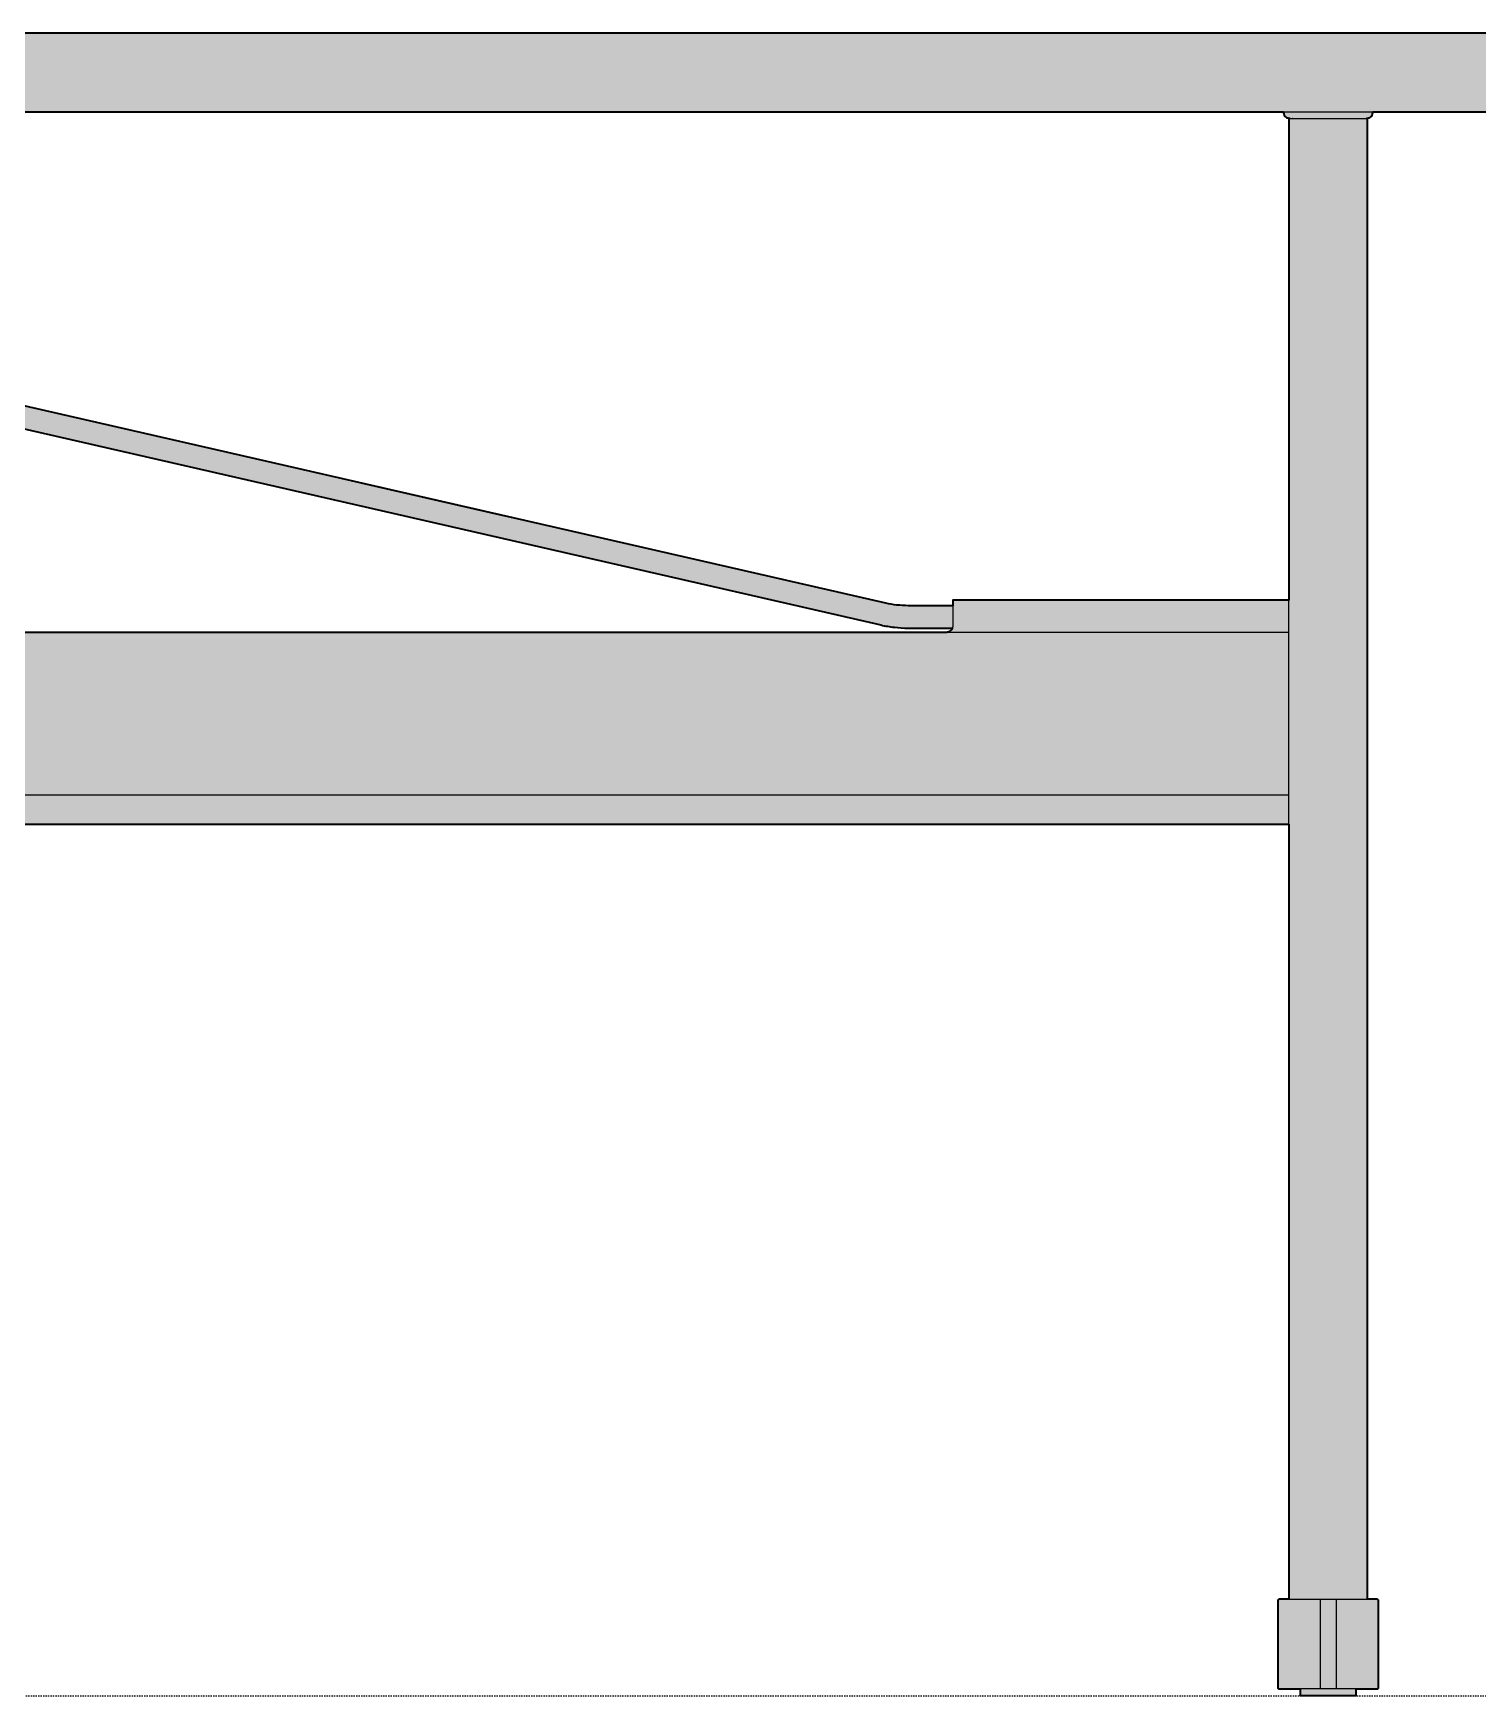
# Model space of a CAD drawing. Header units: millimetres. Extents: x -30 to 4394, y -1667 to 742.
# Drawn here: x 2074 to 2719, y 0 to 742 of the extents above; entities that cross this region are included whole.
import ezdxf

# ---------------------------------------------------------------- set-up
doc = ezdxf.new("R2010")
doc.units = ezdxf.units.MM
doc.linetypes.add('Dots', pattern=[1, 0, -1])
doc.layers.add('Blocks', color=7, linetype='Continuous')
doc.layers.add('Blocks$Fill', color=7, linetype='Continuous', true_color=0xffffff)
for name, color, linetype, lineweight, true_color in [('Blocks$Inner', 7, 'Continuous', 25, 0x007f00), ('Blocks$Outline', 7, 'Continuous', 35, 0xff3f3f), ('Groud', 7, 'Dots', 25, 0x243775)]:
    doc.layers.add(name, color=color, linetype=linetype, lineweight=lineweight, true_color=true_color)

# ---------------------------------------------------------------- blocks, each defined once
blk = doc.blocks.new('Passerelle Dining Table Front')
at = {"layer": 'Blocks$Fill'}
h = blk.add_hatch(color=256, dxfattribs=at)
h.paths.add_polyline_path([(2969.72, 742.05), (2969.72, 742.05), (2969.72, 742.05), (2969.71, 742.05), (2969.7, 742.05), (2969.66, 742.05), (2969.47, 742.05), (2968.66, 742.05), (2965.32, 742.05), (2954.72, 742.05), (-15.28, 742.05), (-25.89, 742.05), (-29.23, 742.05), (-30.03, 742.05), (-30.22, 742.05), (-30.27, 742.05), (-30.28, 742.05), (-30.28, 742.05), (-30.28, 742.05), (-30.28, 742.05), (-30.28, 707.05), (-30.28, 707.05), (-30.28, 707.05), (-30.28, 707.05), (-30.27, 707.05), (-30.22, 707.05), (-30.03, 707.05), (-29.23, 707.05), (-25.89, 707.05), (-15.28, 707.05), (267.22, 707.05), (267.22, 706.99), (267.22, 706.93), (267.22, 706.86), (267.23, 706.8), (267.23, 706.74), (267.24, 706.67), (267.25, 706.61), (267.26, 706.55), (267.27, 706.49), (267.28, 706.42), (267.3, 706.36), (267.31, 706.3), (267.33, 706.23), (267.35, 706.17), (267.37, 706.11), (267.39, 706.05), (267.41, 705.99), (267.44, 705.92), (267.46, 705.86), (267.49, 705.8), (267.52, 705.74), (267.55, 705.68), (267.58, 705.62), (267.61, 705.56), (267.65, 705.5), (267.69, 705.44), (267.72, 705.39), (267.76, 705.33), (267.8, 705.27), (267.85, 705.21), (267.89, 705.16), (267.94, 705.1), (267.98, 705.05), (268.03, 705), (268.08, 704.94), (268.13, 704.89), (268.19, 704.84), (268.24, 704.79), (268.3, 704.74), (268.36, 704.7), (268.42, 704.65), (268.48, 704.61), (268.54, 704.56), (268.61, 704.52), (268.68, 704.48), (268.75, 704.44), (268.82, 704.4), (268.89, 704.36), (268.96, 704.33), (269.04, 704.29), (269.11, 704.26), (269.19, 704.23), (269.27, 704.21), (269.35, 704.18), (269.43, 704.16), (269.52, 704.14), (269.59, 704.12), (269.67, 704.1), (269.76, 704.09), (269.84, 704.08), (269.92, 704.07), (270, 704.06), (270.09, 704.05), (270.17, 704.05), (269.83, 704.05), (269.74, 704.05), (269.72, 704.05), (269.72, 704.05), (269.72, 704.05), (269.72, 704.05), (269.72, 704.05), (269.72, 704.05), (269.72, 704.05), (269.72, 43.05), (265.72, 43.05), (265.61, 43.05), (265.56, 43.05), (265.51, 43.05), (265.45, 43.04), (265.43, 43.04), (265.4, 43.04), (265.37, 43.03), (265.35, 43.03), (265.32, 43.02), (265.29, 43.02), (265.27, 43.01), (265.24, 43), (265.22, 43), (265.19, 42.99), (265.17, 42.98), (265.14, 42.97), (265.12, 42.96), (265.1, 42.95), (265.09, 42.94), (265.08, 42.94), (265.06, 42.93), (265.05, 42.92), (265.04, 42.92), (265.03, 42.91), (265.02, 42.9), (265.01, 42.9), (265, 42.89), (264.99, 42.88), (264.98, 42.87), (264.97, 42.87), (264.96, 42.86), (264.95, 42.85), (264.95, 42.84), (264.94, 42.83), (264.93, 42.82), (264.92, 42.81), (264.91, 42.81), (264.9, 42.8), (264.9, 42.79), (264.89, 42.78), (264.88, 42.77), (264.87, 42.76), (264.87, 42.75), (264.86, 42.74), (264.85, 42.73), (264.85, 42.72), (264.84, 42.71), (264.83, 42.69), (264.83, 42.68), (264.82, 42.67), (264.81, 42.65), (264.8, 42.63), (264.79, 42.6), (264.78, 42.58), (264.77, 42.55), (264.77, 42.53), (264.76, 42.5), (264.75, 42.48), (264.75, 42.45), (264.74, 42.42), (264.74, 42.4), (264.73, 42.37), (264.73, 42.34), (264.73, 42.32), (264.72, 42.26), (264.72, 42.21), (264.72, 42.16), (264.72, 42.05), (264.72, 4.05), (264.72, 3.95), (264.72, 3.89), (264.72, 3.84), (264.73, 3.79), (264.73, 3.76), (264.73, 3.73), (264.74, 3.71), (264.74, 3.68), (264.75, 3.65), (264.75, 3.63), (264.76, 3.6), (264.77, 3.58), (264.77, 3.55), (264.78, 3.53), (264.79, 3.5), (264.8, 3.48), (264.81, 3.46), (264.82, 3.43), (264.83, 3.42), (264.83, 3.41), (264.84, 3.4), (264.85, 3.39), (264.85, 3.38), (264.86, 3.37), (264.87, 3.36), (264.87, 3.35), (264.88, 3.34), (264.89, 3.33), (264.9, 3.32), (264.9, 3.31), (264.91, 3.3), (264.92, 3.29), (264.93, 3.28), (264.94, 3.27), (264.95, 3.26), (264.95, 3.25), (264.96, 3.25), (264.97, 3.24), (264.98, 3.23), (264.99, 3.22), (265, 3.22), (265.01, 3.21), (265.02, 3.2), (265.03, 3.19), (265.04, 3.19), (265.05, 3.18), (265.06, 3.17), (265.08, 3.17), (265.09, 3.16), (265.1, 3.16), (265.12, 3.15), (265.14, 3.14), (265.17, 3.13), (265.19, 3.12), (265.22, 3.11), (265.24, 3.1), (265.27, 3.09), (265.29, 3.09), (265.32, 3.08), (265.35, 3.08), (265.37, 3.07), (265.4, 3.07), (265.43, 3.06), (265.45, 3.06), (265.51, 3.06), (265.56, 3.05), (265.61, 3.05), (265.72, 3.05), (274.72, 3.05), (274.72, 0.05), (274.72, 0.05), (277.22, 0.05), (297.22, 0.05), (299.72, 0.05), (299.72, 0.05), (299.72, 3.05), (308.72, 3.05), (308.82, 3.05), (308.88, 3.05), (308.93, 3.06), (308.98, 3.06), (309.01, 3.06), (309.04, 3.07), (309.06, 3.07), (309.09, 3.08), (309.11, 3.08), (309.14, 3.09), (309.17, 3.09), (309.19, 3.1), (309.22, 3.11), (309.24, 3.12), (309.27, 3.13), (309.29, 3.14), (309.31, 3.15), (309.34, 3.16), (309.35, 3.16), (309.36, 3.17), (309.37, 3.17), (309.38, 3.18), (309.39, 3.19), (309.4, 3.19), (309.41, 3.2), (309.42, 3.21), (309.43, 3.22), (309.44, 3.22), (309.45, 3.23), (309.46, 3.24), (309.47, 3.25), (309.48, 3.25), (309.49, 3.26), (309.5, 3.27), (309.51, 3.28), (309.51, 3.29), (309.52, 3.3), (309.53, 3.31), (309.54, 3.32), (309.55, 3.33), (309.55, 3.34), (309.56, 3.35), (309.57, 3.36), (309.57, 3.37), (309.58, 3.38), (309.59, 3.39), (309.59, 3.4), (309.6, 3.41), (309.61, 3.42), (309.61, 3.43), (309.62, 3.46), (309.63, 3.48), (309.64, 3.5), (309.65, 3.53), (309.66, 3.55), (309.67, 3.58), (309.68, 3.6), (309.68, 3.63), (309.69, 3.65), (309.69, 3.68), (309.7, 3.71), (309.7, 3.73), (309.7, 3.76), (309.71, 3.79), (309.71, 3.84), (309.72, 3.89), (309.72, 3.95), (309.72, 4.05), (309.72, 42.05), (309.72, 42.16), (309.72, 42.21), (309.71, 42.26), (309.71, 42.32), (309.7, 42.34), (309.7, 42.37), (309.7, 42.4), (309.69, 42.42), (309.69, 42.45), (309.68, 42.48), (309.68, 42.5), (309.67, 42.53), (309.66, 42.55), (309.65, 42.58), (309.64, 42.6), (309.63, 42.63), (309.62, 42.65), (309.61, 42.67), (309.61, 42.68), (309.6, 42.69), (309.59, 42.71), (309.59, 42.72), (309.58, 42.73), (309.57, 42.74), (309.57, 42.75), (309.56, 42.76), (309.55, 42.77), (309.55, 42.78), (309.54, 42.79), (309.53, 42.8), (309.52, 42.81), (309.51, 42.81), (309.51, 42.82), (309.5, 42.83), (309.49, 42.84), (309.48, 42.85), (309.47, 42.86), (309.46, 42.87), (309.45, 42.87), (309.44, 42.88), (309.43, 42.89), (309.42, 42.9), (309.41, 42.9), (309.4, 42.91), (309.39, 42.92), (309.38, 42.92), (309.37, 42.93), (309.36, 42.94), (309.35, 42.94), (309.34, 42.95), (309.31, 42.96), (309.29, 42.97), (309.27, 42.98), (309.24, 42.99), (309.22, 43), (309.19, 43), (309.17, 43.01), (309.14, 43.02), (309.11, 43.02), (309.09, 43.03), (309.06, 43.03), (309.04, 43.04), (309.01, 43.04), (308.98, 43.04), (308.93, 43.05), (308.88, 43.05), (308.82, 43.05), (308.72, 43.05), (304.72, 43.05), (304.72, 389.05), (2634.72, 389.03), (2634.72, 43.05), (2630.72, 43.05), (2630.61, 43.05), (2630.56, 43.05), (2630.51, 43.05), (2630.45, 43.04), (2630.43, 43.04), (2630.4, 43.04), (2630.37, 43.03), (2630.35, 43.03), (2630.32, 43.02), (2630.29, 43.02), (2630.27, 43.01), (2630.24, 43), (2630.22, 43), (2630.19, 42.99), (2630.17, 42.98), (2630.14, 42.97), (2630.12, 42.96), (2630.1, 42.95), (2630.09, 42.94), (2630.08, 42.94), (2630.06, 42.93), (2630.05, 42.92), (2630.04, 42.92), (2630.03, 42.91), (2630.02, 42.9), (2630.01, 42.9), (2630, 42.89), (2629.99, 42.88), (2629.98, 42.87), (2629.97, 42.87), (2629.96, 42.86), (2629.95, 42.85), (2629.95, 42.84), (2629.94, 42.83), (2629.93, 42.82), (2629.92, 42.81), (2629.91, 42.81), (2629.9, 42.8), (2629.9, 42.79), (2629.89, 42.78), (2629.88, 42.77), (2629.87, 42.76), (2629.87, 42.75), (2629.86, 42.74), (2629.85, 42.73), (2629.85, 42.72), (2629.84, 42.71), (2629.83, 42.69), (2629.83, 42.68), (2629.82, 42.67), (2629.81, 42.65), (2629.8, 42.63), (2629.79, 42.6), (2629.78, 42.58), (2629.77, 42.55), (2629.77, 42.53), (2629.76, 42.5), (2629.75, 42.48), (2629.75, 42.45), (2629.74, 42.42), (2629.74, 42.4), (2629.73, 42.37), (2629.73, 42.34), (2629.73, 42.32), (2629.72, 42.26), (2629.72, 42.21), (2629.72, 42.16), (2629.72, 42.05), (2629.72, 4.05), (2629.72, 3.95), (2629.72, 3.89), (2629.72, 3.84), (2629.73, 3.79), (2629.73, 3.76), (2629.73, 3.73), (2629.74, 3.71), (2629.74, 3.68), (2629.75, 3.65), (2629.75, 3.63), (2629.76, 3.6), (2629.77, 3.58), (2629.77, 3.55), (2629.78, 3.53), (2629.79, 3.5), (2629.8, 3.48), (2629.81, 3.46), (2629.82, 3.43), (2629.83, 3.42), (2629.83, 3.41), (2629.84, 3.4), (2629.85, 3.39), (2629.85, 3.38), (2629.86, 3.37), (2629.87, 3.36), (2629.87, 3.35), (2629.88, 3.34), (2629.89, 3.33), (2629.9, 3.32), (2629.9, 3.31), (2629.91, 3.3), (2629.92, 3.29), (2629.93, 3.28), (2629.94, 3.27), (2629.95, 3.26), (2629.95, 3.25), (2629.96, 3.25), (2629.97, 3.24), (2629.98, 3.23), (2629.99, 3.22), (2630, 3.22), (2630.01, 3.21), (2630.02, 3.2), (2630.03, 3.19), (2630.04, 3.19), (2630.05, 3.18), (2630.06, 3.17), (2630.08, 3.17), (2630.09, 3.16), (2630.1, 3.16), (2630.12, 3.15), (2630.14, 3.14), (2630.17, 3.13), (2630.19, 3.12), (2630.22, 3.11), (2630.24, 3.1), (2630.27, 3.09), (2630.29, 3.09), (2630.32, 3.08), (2630.35, 3.08), (2630.37, 3.07), (2630.4, 3.07), (2630.43, 3.06), (2630.45, 3.06), (2630.51, 3.06), (2630.56, 3.05), (2630.61, 3.05), (2630.72, 3.05), (2639.72, 3.05), (2639.72, 0.05), (2639.72, 0.05), (2642.22, 0.05), (2662.22, 0.05), (2662.22, 0.05), (2664.72, 0.05), (2664.72, 0.05), (2664.72, 3.05), (2673.72, 3.05), (2673.82, 3.05), (2673.88, 3.05), (2673.93, 3.06), (2673.98, 3.06), (2674.01, 3.06), (2674.04, 3.07), (2674.06, 3.07), (2674.09, 3.08), (2674.11, 3.08), (2674.14, 3.09), (2674.17, 3.09), (2674.19, 3.1), (2674.22, 3.11), (2674.24, 3.12), (2674.27, 3.13), (2674.29, 3.14), (2674.31, 3.15), (2674.34, 3.16), (2674.35, 3.16), (2674.36, 3.17), (2674.37, 3.17), (2674.38, 3.18), (2674.39, 3.19), (2674.4, 3.19), (2674.41, 3.2), (2674.42, 3.21), (2674.43, 3.22), (2674.44, 3.22), (2674.45, 3.23), (2674.46, 3.24), (2674.47, 3.25), (2674.48, 3.25), (2674.49, 3.26), (2674.5, 3.27), (2674.51, 3.28), (2674.51, 3.29), (2674.52, 3.3), (2674.53, 3.31), (2674.54, 3.32), (2674.55, 3.33), (2674.55, 3.34), (2674.56, 3.35), (2674.57, 3.36), (2674.57, 3.37), (2674.58, 3.38), (2674.59, 3.39), (2674.59, 3.4), (2674.6, 3.41), (2674.61, 3.42), (2674.61, 3.43), (2674.62, 3.46), (2674.63, 3.48), (2674.64, 3.5), (2674.65, 3.53), (2674.66, 3.55), (2674.67, 3.58), (2674.68, 3.6), (2674.68, 3.63), (2674.69, 3.65), (2674.69, 3.68), (2674.7, 3.71), (2674.7, 3.73), (2674.7, 3.76), (2674.71, 3.79), (2674.71, 3.84), (2674.72, 3.89), (2674.72, 3.95), (2674.72, 4.05), (2674.72, 42.05), (2674.72, 42.16), (2674.72, 42.21), (2674.71, 42.26), (2674.71, 42.32), (2674.7, 42.34), (2674.7, 42.37), (2674.7, 42.4), (2674.69, 42.42), (2674.69, 42.45), (2674.68, 42.48), (2674.68, 42.5), (2674.67, 42.53), (2674.66, 42.55), (2674.65, 42.58), (2674.64, 42.6), (2674.63, 42.63), (2674.62, 42.65), (2674.61, 42.67), (2674.61, 42.68), (2674.6, 42.69), (2674.59, 42.71), (2674.59, 42.72), (2674.58, 42.73), (2674.57, 42.74), (2674.57, 42.75), (2674.56, 42.76), (2674.55, 42.77), (2674.55, 42.78), (2674.54, 42.79), (2674.53, 42.8), (2674.52, 42.81), (2674.51, 42.81), (2674.51, 42.82), (2674.5, 42.83), (2674.49, 42.84), (2674.48, 42.85), (2674.47, 42.86), (2674.46, 42.87), (2674.45, 42.87), (2674.44, 42.88), (2674.43, 42.89), (2674.42, 42.9), (2674.41, 42.9), (2674.4, 42.91), (2674.39, 42.92), (2674.38, 42.92), (2674.37, 42.93), (2674.36, 42.94), (2674.35, 42.94), (2674.34, 42.95), (2674.31, 42.96), (2674.29, 42.97), (2674.27, 42.98), (2674.24, 42.99), (2674.22, 43), (2674.19, 43), (2674.17, 43.01), (2674.14, 43.02), (2674.11, 43.02), (2674.09, 43.03), (2674.06, 43.03), (2674.04, 43.04), (2674.01, 43.04), (2673.98, 43.04), (2673.93, 43.05), (2673.88, 43.05), (2673.82, 43.05), (2673.72, 43.05), (2669.72, 43.05), (2669.72, 704.05), (2669.72, 704.05), (2669.72, 704.05), (2669.72, 704.05), (2669.72, 704.05), (2669.72, 704.05), (2669.71, 704.05), (2669.69, 704.05), (2669.61, 704.05), (2669.26, 704.05), (2669.35, 704.05), (2669.43, 704.06), (2669.51, 704.07), (2669.6, 704.08), (2669.68, 704.09), (2669.76, 704.1), (2669.84, 704.12), (2669.92, 704.14), (2670, 704.16), (2670.08, 704.18), (2670.17, 704.21), (2670.24, 704.23), (2670.32, 704.26), (2670.4, 704.29), (2670.47, 704.33), (2670.55, 704.36), (2670.62, 704.4), (2670.69, 704.44), (2670.76, 704.48), (2670.82, 704.52), (2670.89, 704.56), (2670.95, 704.61), (2671.02, 704.65), (2671.08, 704.7), (2671.13, 704.74), (2671.19, 704.79), (2671.25, 704.84), (2671.3, 704.89), (2671.35, 704.94), (2671.4, 705), (2671.45, 705.05), (2671.5, 705.1), (2671.54, 705.16), (2671.59, 705.21), (2671.63, 705.27), (2671.67, 705.33), (2671.71, 705.39), (2671.75, 705.44), (2671.79, 705.5), (2671.82, 705.56), (2671.85, 705.62), (2671.89, 705.68), (2671.92, 705.74), (2671.94, 705.8), (2671.97, 705.86), (2672, 705.92), (2672.02, 705.99), (2672.04, 706.05), (2672.07, 706.11), (2672.09, 706.17), (2672.1, 706.23), (2672.12, 706.3), (2672.14, 706.36), (2672.15, 706.42), (2672.16, 706.49), (2672.17, 706.55), (2672.18, 706.61), (2672.19, 706.67), (2672.2, 706.74), (2672.21, 706.8), (2672.21, 706.86), (2672.21, 706.93), (2672.22, 706.99), (2672.22, 707.05), (2954.72, 707.05), (2965.32, 707.05), (2968.66, 707.05), (2969.47, 707.05), (2969.66, 707.05), (2969.7, 707.05), (2969.71, 707.05), (2969.72, 707.05), (2969.72, 707.05), (2969.72, 707.05)], flags=0)
h.paths.add_polyline_path([(2454.75, 487.69), (1541.91, 696.67), (1540.4, 696.99), (1538.88, 697.27), (1537.35, 697.51), (1535.82, 697.7), (1534.28, 697.86), (1532.73, 697.96), (1531.19, 698.03), (1529.64, 698.05), (1519.72, 698.05), (1519.72, 699.3), (1519.72, 702.92), (1519.72, 703.03), (1519.72, 703.05), (1519.72, 707.05), (2632.22, 707.05), (2632.22, 706.99), (2632.22, 706.93), (2632.22, 706.86), (2632.23, 706.8), (2632.23, 706.74), (2632.24, 706.67), (2632.25, 706.61), (2632.26, 706.55), (2632.27, 706.49), (2632.28, 706.42), (2632.3, 706.36), (2632.31, 706.3), (2632.33, 706.23), (2632.35, 706.17), (2632.37, 706.11), (2632.39, 706.05), (2632.41, 705.99), (2632.44, 705.92), (2632.46, 705.86), (2632.49, 705.8), (2632.52, 705.74), (2632.55, 705.68), (2632.58, 705.62), (2632.61, 705.56), (2632.65, 705.5), (2632.69, 705.44), (2632.72, 705.39), (2632.76, 705.33), (2632.8, 705.27), (2632.85, 705.21), (2632.89, 705.16), (2632.94, 705.1), (2632.98, 705.05), (2633.03, 705), (2633.08, 704.94), (2633.13, 704.89), (2633.19, 704.84), (2633.24, 704.79), (2633.3, 704.74), (2633.36, 704.7), (2633.42, 704.65), (2633.48, 704.61), (2633.55, 704.56), (2633.61, 704.52), (2633.68, 704.48), (2633.75, 704.44), (2633.82, 704.4), (2633.89, 704.36), (2633.96, 704.33), (2634.04, 704.29), (2634.11, 704.26), (2634.19, 704.23), (2634.27, 704.21), (2634.35, 704.18), (2634.43, 704.16), (2634.52, 704.14), (2634.59, 704.12), (2634.67, 704.1), (2634.76, 704.09), (2634.84, 704.08), (2634.92, 704.07), (2635, 704.06), (2635.09, 704.05), (2635.17, 704.05), (2634.83, 704.05), (2634.74, 704.05), (2634.72, 704.05), (2634.72, 704.05), (2634.72, 704.05), (2634.72, 704.05), (2634.72, 704.05), (2634.72, 704.05), (2634.72, 704.05), (2634.72, 489.03), (2484.72, 489.05), (2484.72, 486.55), (2464.8, 486.55), (2463.53, 486.57), (2462.26, 486.62), (2461, 486.71), (2459.74, 486.84), (2458.49, 487), (2457.24, 487.19), (2455.99, 487.42)], flags=0)
h.paths.add_polyline_path([(1399.75, 686.92), (1400.99, 687.18), (1402.24, 687.41), (1403.49, 687.61), (1404.74, 687.77), (1406, 687.89), (1407.26, 687.98), (1408.53, 688.03), (1409.8, 688.05), (1419.72, 688.05), (1419.72, 686.18), (1419.72, 685.7), (1419.72, 685.59), (1419.72, 685.56), (1419.72, 685.55), (1419.72, 685.55), (1419.72, 685.55), (1419.72, 685.55), (1419.72, 685.55), (1439.72, 685.55), (1439.72, 685.55), (1439.72, 685.55), (1439.72, 685.55), (1439.72, 685.55), (1439.72, 685.56), (1439.72, 685.59), (1439.72, 685.7), (1439.72, 686.18), (1439.72, 688.05), (1440.22, 688.05), (1440.22, 688.67), (1440.22, 688.41), (1440.24, 688.16), (1440.25, 687.91), (1440.28, 687.66), (1440.3, 687.41), (1440.34, 687.16), (1440.38, 686.91), (1440.42, 686.66), (1440.47, 686.39), (1440.53, 686.13), (1440.59, 685.86), (1440.66, 685.6), (1440.81, 685.07), (1440.98, 684.55), (1447.46, 684.55), (1447.62, 685.07), (1447.77, 685.6), (1447.84, 685.86), (1447.9, 686.13), (1447.96, 686.39), (1448.01, 686.66), (1448.06, 686.91), (1448.1, 687.16), (1448.13, 687.41), (1448.16, 687.66), (1448.18, 687.91), (1448.2, 688.16), (1448.21, 688.41), (1448.22, 688.67), (1448.22, 688.05), (1448.72, 688.05), (1448.72, 686.18), (1448.72, 685.7), (1448.72, 685.59), (1448.72, 685.56), (1448.72, 685.55), (1448.72, 685.55), (1448.72, 685.55), (1448.72, 685.55), (1448.72, 685.55), (1490.72, 685.55), (1490.72, 685.55), (1490.72, 685.55), (1490.72, 685.55), (1490.72, 685.55), (1490.72, 685.56), (1490.72, 685.59), (1490.72, 685.7), (1490.72, 686.18), (1490.72, 688.05), (1491.22, 688.05), (1491.22, 688.67), (1491.22, 688.41), (1491.24, 688.16), (1491.25, 687.91), (1491.28, 687.66), (1491.3, 687.41), (1491.34, 687.16), (1491.38, 686.91), (1491.42, 686.66), (1491.47, 686.39), (1491.53, 686.13), (1491.59, 685.86), (1491.66, 685.6), (1491.81, 685.07), (1491.98, 684.55), (1498.46, 684.55), (1498.62, 685.07), (1498.77, 685.6), (1498.84, 685.86), (1498.9, 686.13), (1498.96, 686.39), (1499.01, 686.66), (1499.06, 686.91), (1499.1, 687.16), (1499.13, 687.41), (1499.16, 687.66), (1499.18, 687.91), (1499.2, 688.16), (1499.21, 688.41), (1499.22, 688.67), (1499.22, 688.05), (1499.72, 688.05), (1499.72, 686.18), (1499.72, 685.7), (1499.72, 685.59), (1499.72, 685.56), (1499.72, 685.55), (1499.72, 685.55), (1499.72, 685.55), (1499.72, 685.55), (1499.72, 685.55), (1519.72, 685.55), (1519.72, 685.55), (1519.72, 685.55), (1519.72, 685.55), (1519.72, 685.55), (1519.72, 685.56), (1519.72, 685.59), (1519.72, 685.7), (1519.72, 686.18), (1519.72, 688.05), (1529.64, 688.05), (1530.91, 688.03), (1532.17, 687.98), (1533.43, 687.89), (1534.69, 687.77), (1535.95, 687.61), (1537.2, 687.41), (1538.44, 687.18), (1539.68, 686.92), (2452.52, 477.94), (2454.03, 477.61), (2455.56, 477.33), (2457.08, 477.1), (2458.62, 476.9), (2460.16, 476.75), (2461.7, 476.64), (2463.25, 476.57), (2464.8, 476.55), (2484.52, 476.55), (2484.49, 476.49), (2484.47, 476.43), (2484.44, 476.37), (2484.41, 476.31), (2484.39, 476.25), (2484.35, 476.19), (2484.32, 476.14), (2484.29, 476.08), (2484.25, 476.02), (2484.21, 475.95), (2484.16, 475.88), (2484.1, 475.81), (2484.05, 475.74), (2483.99, 475.67), (2483.93, 475.6), (2483.86, 475.53), (2483.79, 475.46), (2483.72, 475.39), (2483.65, 475.33), (2483.57, 475.27), (2483.49, 475.21), (2483.41, 475.15), (2483.33, 475.09), (2483.24, 475.04), (2483.2, 475.01), (2483.15, 474.99), (2483.1, 474.96), (2483.05, 474.94), (2483, 474.91), (2482.95, 474.89), (2482.9, 474.86), (2482.84, 474.84), (2482.79, 474.82), (2482.74, 474.8), (2482.69, 474.78), (2482.63, 474.77), (2482.58, 474.75), (2482.52, 474.73), (2482.47, 474.72), (2482.42, 474.71), (2482.33, 474.69), (2482.24, 474.67), (2482.16, 474.66), (2482.07, 474.64), (2481.98, 474.64), (2481.89, 474.63), (2481.81, 474.63), (2481.72, 474.62), (457.72, 474.62), (457.67, 474.62), (457.67, 474.62), (457.67, 474.62), (457.67, 474.62), (457.67, 474.62), (457.67, 474.62), (457.67, 474.62), (457.67, 474.62), (457.57, 474.63), (457.52, 474.63), (457.42, 474.64), (457.32, 474.65), (457.22, 474.67), (457.12, 474.68), (457.02, 474.71), (456.92, 474.73), (456.83, 474.76), (456.73, 474.79), (456.64, 474.82), (456.55, 474.86), (456.45, 474.9), (456.36, 474.95), (456.28, 474.99), (456.19, 475.04), (456.1, 475.09), (456.02, 475.15), (455.94, 475.21), (455.86, 475.27), (455.78, 475.33), (455.71, 475.39), (455.64, 475.46), (455.57, 475.53), (455.51, 475.6), (455.44, 475.67), (455.39, 475.74), (455.33, 475.81), (455.28, 475.88), (455.23, 475.95), (455.18, 476.02), (455.14, 476.08), (455.11, 476.14), (455.08, 476.19), (455.05, 476.25), (455.02, 476.31), (454.99, 476.37), (454.97, 476.43), (454.94, 476.49), (454.92, 476.55), (474.64, 476.55), (476.19, 476.57), (477.73, 476.64), (479.28, 476.75), (480.82, 476.9), (482.35, 477.1), (483.88, 477.33), (485.4, 477.61), (486.91, 477.94)], flags=0)
h.paths.add_polyline_path([(484.68, 487.69), (483.44, 487.42), (482.2, 487.19), (480.95, 487), (479.69, 486.84), (478.43, 486.71), (477.17, 486.62), (475.91, 486.57), (474.64, 486.55), (454.72, 486.55), (454.72, 489.05), (304.72, 489.05), (304.72, 704.05), (304.72, 704.05), (304.72, 704.05), (304.72, 704.05), (304.72, 704.05), (304.72, 704.05), (304.71, 704.05), (304.69, 704.05), (304.61, 704.05), (304.26, 704.05), (304.35, 704.05), (304.43, 704.06), (304.51, 704.07), (304.6, 704.08), (304.68, 704.09), (304.76, 704.1), (304.84, 704.12), (304.92, 704.14), (305, 704.16), (305.08, 704.18), (305.17, 704.21), (305.24, 704.23), (305.32, 704.26), (305.4, 704.29), (305.47, 704.33), (305.55, 704.36), (305.62, 704.4), (305.69, 704.44), (305.76, 704.48), (305.82, 704.52), (305.89, 704.56), (305.95, 704.61), (306.02, 704.65), (306.08, 704.7), (306.13, 704.74), (306.19, 704.79), (306.25, 704.84), (306.3, 704.89), (306.35, 704.94), (306.4, 705), (306.45, 705.05), (306.5, 705.1), (306.54, 705.16), (306.59, 705.21), (306.63, 705.27), (306.67, 705.33), (306.71, 705.39), (306.75, 705.44), (306.79, 705.5), (306.82, 705.56), (306.85, 705.62), (306.89, 705.68), (306.92, 705.74), (306.94, 705.8), (306.97, 705.86), (307, 705.92), (307.02, 705.99), (307.04, 706.05), (307.07, 706.11), (307.09, 706.17), (307.1, 706.23), (307.12, 706.3), (307.14, 706.36), (307.15, 706.42), (307.16, 706.49), (307.17, 706.55), (307.18, 706.61), (307.19, 706.67), (307.2, 706.74), (307.21, 706.8), (307.21, 706.86), (307.21, 706.93), (307.22, 706.99), (307.22, 707.05), (1419.72, 707.05), (1419.72, 703.05), (1419.72, 703.05), (1419.72, 702.92), (1419.72, 700.97), (1419.72, 699.3), (1419.72, 698.05), (1409.8, 698.05), (1408.25, 698.03), (1406.7, 697.96), (1405.16, 697.86), (1403.62, 697.7), (1402.08, 697.51), (1400.56, 697.27), (1399.03, 696.99), (1397.52, 696.67)], flags=0)
at = {"layer": 'Blocks$Inner'}
for points in [[(-15.28, 707.05), (267.22, 707.05), (307.22, 707.05), (1419.72, 707.05), (1519.72, 707.05), (2632.22, 707.05), (2672.22, 707.05), (2954.72, 707.05)], [(2634.72, 43.05), (2634.72, 389.03), (2634.72, 489.03), (2634.72, 704.05)]]:
    blk.add_lwpolyline(points, dxfattribs=at)
for points, degree in [([(-15.28, 742.05), (1469.72, 742.05), (2954.72, 742.05)], 2), ([(2669.72, 43.05), (2669.72, 373.55), (2669.72, 704.05)], 2), ([(1541.91, 696.67), (1846.19, 627.01), (2150.47, 557.35), (2454.75, 487.69)], 3), ([(2452.52, 477.94), (2148.24, 547.6), (1843.96, 617.26), (1539.68, 686.92)], 3), ([(2464.8, 486.55), (2471.44, 486.55), (2478.08, 486.55), (2484.72, 486.55)], 3), ([(2484.52, 476.55), (2477.94, 476.55), (2471.37, 476.55), (2464.8, 476.55)], 3), ([(2484.52, 476.55), (2484.46, 476.39), (2484.38, 476.23), (2484.29, 476.08)], 3), ([(2481.72, 474.62), (1469.72, 474.62), (457.72, 474.62)], 2), ([(2634.72, 474.61), (2558.22, 474.61), (2481.72, 474.62)], 2), ([(2634.72, 402), (1469.72, 402.01), (304.72, 402.02)], 2), ([(2634.72, 389.03), (1469.72, 389.04), (304.72, 389.05)], 2), ([(2629.72, 4.05), (2629.72, 23.05), (2629.72, 42.05)], 2), ([(2648.72, 43.05), (2651.05, 43.05), (2653.38, 43.05), (2655.72, 43.05)], 3), ([(2648.72, 4.05), (2648.72, 23.05), (2648.72, 42.05)], 2), ([(2655.72, 42.05), (2655.72, 23.05), (2655.72, 4.05)], 2), ([(2674.72, 42.05), (2674.72, 23.05), (2674.72, 4.05)], 2), ([(2639.72, 0.05), (2639.72, 1.55), (2639.72, 3.05)], 2), ([(2655.72, 3.05), (2653.38, 3.05), (2651.05, 3.05), (2648.72, 3.05)], 3), ([(2664.72, 3.05), (2664.72, 1.55), (2664.72, 0.05)], 2)]:
    blk.add_open_spline(points, degree=degree, dxfattribs=at)
for points, degree, knots in [([(2632.22, 707.05), (2632.22, 706.72), (2632.27, 706.38), (2632.51, 705.72), (2632.69, 705.39), (2633.06, 704.96), (2633.2, 704.82), (2633.52, 704.57), (2633.69, 704.46), (2634.08, 704.27), (2634.29, 704.19), (2634.74, 704.08), (2634.98, 704.05), (2635.22, 704.05)], 3, [-8.240606, -8.240606, -8.240606, -8.240606, -6.1786, -6.1786, -4.116816, -4.116816, -3.084391, -3.084391, -2.052971, -2.052971, -1.025751, -1.025751, 0, 0, 0, 0]), ([(2669.22, 704.05), (2669.46, 704.05), (2669.7, 704.08), (2670.14, 704.19), (2670.35, 704.27), (2670.74, 704.46), (2670.92, 704.57), (2671.23, 704.82), (2671.37, 704.96), (2671.75, 705.39), (2671.93, 705.72), (2672.16, 706.38), (2672.22, 706.72), (2672.22, 707.05)], 3, [37.016122, 37.016122, 37.016122, 37.016122, 38.04204, 38.04204, 39.06905, 39.06905, 40.101021, 40.101021, 41.132938, 41.132938, 43.194725, 43.194725, 45.256728, 45.256728, 45.256728, 45.256728]), ([(2454.75, 487.69), (2456.4, 487.31), (2458.07, 487.03), (2459.74, 486.84), (2461.42, 486.65), (2463.11, 486.55), (2464.8, 486.55)], 3, [1980.286157, 1980.286157, 1980.286157, 1980.286157, 1985.352542, 1985.352542, 1985.352542, 1990.418918, 1990.418918, 1990.418918, 1990.418918]), ([(2634.72, 489.03), (2615.9, 489.04), (2597.09, 489.04), (2578.28, 489.04), (2559.47, 489.04), (2540.65, 489.05), (2521.84, 489.05), (2512.43, 489.05), (2503.02, 489.05), (2493.87, 489.05), (2484.72, 489.05)], 2, [-150.511394, -150.511394, -150.511394, -112.88577, -112.88577, -75.260147, -75.260147, -37.634523, -37.634523, -18.812186, -18.812186, -0.511393, -0.511393, -0.511393]), ([(2464.8, 476.55), (2462.73, 476.55), (2460.67, 476.67), (2458.62, 476.9), (2456.57, 477.13), (2454.53, 477.48), (2452.52, 477.94)], 3, [39.921997, 39.921997, 39.921997, 39.921997, 46.114235, 46.114235, 46.114235, 52.306483, 52.306483, 52.306483, 52.306483]), ([(2484.29, 476.08), (2484.27, 476.04), (2484.24, 475.99), (2484.17, 475.9), (2484.14, 475.85), (2484.03, 475.71), (2483.95, 475.62), (2483.77, 475.44), (2483.68, 475.35), (2483.47, 475.19), (2483.36, 475.11), (2483.18, 475), (2483.12, 474.97), (2482.98, 474.9), (2482.91, 474.87), (2482.77, 474.82), (2482.7, 474.79), (2482.56, 474.74), (2482.49, 474.72), (2482.36, 474.69), (2482.3, 474.68), (2482.21, 474.67), (2482.19, 474.66), (2482.13, 474.65), (2482.1, 474.65), (2482.04, 474.64), (2482.01, 474.64), (2481.95, 474.63), (2481.92, 474.63), (2481.88, 474.63), (2481.86, 474.63), (2481.83, 474.63), (2481.82, 474.63), (2481.79, 474.62), (2481.78, 474.62), (2481.75, 474.62), (2481.75, 474.62), (2481.74, 474.62), (2481.73, 474.62), (2481.73, 474.62), (2481.72, 474.62), (2481.72, 474.62), (2481.72, 474.62), (2481.72, 474.62)], 3, [17.409777, 17.409777, 17.409777, 17.409777, 17.612507, 17.612507, 17.815487, 17.815487, 18.221478, 18.221478, 18.627158, 18.627158, 19.032883, 19.032883, 19.258204, 19.258204, 19.483508, 19.483508, 19.708772, 19.708772, 19.934026, 19.934026, 20.11031, 20.11031, 20.198449, 20.198449, 20.286588, 20.286588, 20.374727, 20.374727, 20.462867, 20.462867, 20.506935, 20.506935, 20.551005, 20.551005, 20.595077, 20.595077, 20.617114, 20.617114, 20.628132, 20.628132, 20.633642, 20.633642, 20.639151, 20.639151, 20.639151, 20.639151]), ([(2484.72, 477.62), (2484.72, 477.33), (2484.67, 477.05), (2484.58, 476.71), (2484.55, 476.63), (2484.52, 476.55)], 3, [15.352078, 15.352078, 15.352078, 15.352078, 16.381774, 16.381774, 16.712967, 16.712967, 16.712967, 16.712967]), ([(2629.72, 42.05), (2629.72, 42.22), (2629.72, 42.39), (2629.79, 42.76), (2630.01, 42.98), (2630.38, 43.05), (2630.55, 43.05), (2630.72, 43.05)], 5, [346.514472, 346.514472, 346.514472, 346.514472, 346.514472, 346.514472, 347.38486, 347.38486, 348.255248, 348.255248, 348.255248, 348.255248, 348.255248, 348.255248]), ([(2630.72, 43.05), (2630.72, 43.05), (2631.53, 43.05), (2633.64, 43.05), (2634.72, 43.05)], 3, [348.255248, 348.255248, 348.255248, 348.255248, 355.438262, 360.686571, 360.686571, 360.686571, 360.686571]), ([(2634.72, 43.05), (2635.12, 43.05), (2637.12, 43.05), (2641.65, 43.05), (2646.36, 43.05), (2648.72, 43.05)], 3, [360.686571, 360.686571, 360.686571, 360.686571, 362.621276, 369.804289, 376.987303, 376.987303, 376.987303, 376.987303]), ([(2648.72, 42.05), (2648.72, 42.22), (2648.72, 42.39), (2648.72, 42.76), (2648.72, 42.98), (2648.72, 43.05), (2648.72, 43.05), (2648.72, 43.05)], 5, [39.740777, 39.740777, 39.740777, 39.740777, 39.740777, 39.740777, 40.611165, 40.611165, 41.481553, 41.481553, 41.481553, 41.481553, 41.481553, 41.481553]), ([(2655.72, 43.05), (2655.72, 43.05), (2655.72, 43.05), (2655.72, 42.98), (2655.72, 42.76), (2655.72, 42.39), (2655.72, 42.22), (2655.72, 42.05)], 5, [0, 0, 0, 0, 0, 0, 0.870388, 0.870388, 1.740777, 1.740777, 1.740777, 1.740777, 1.740777, 1.740777]), ([(2655.72, 43.05), (2658.07, 43.05), (2662.78, 43.05), (2667.32, 43.05), (2669.32, 43.05), (2669.72, 43.05)], 3, [383.987303, 383.987303, 383.987303, 383.987303, 391.170317, 398.35333, 400.288524, 400.288524, 400.288524, 400.288524]), ([(2669.72, 43.05), (2670.8, 43.05), (2672.91, 43.05), (2673.72, 43.05), (2673.72, 43.05)], 3, [400.288524, 400.288524, 400.288524, 400.288524, 405.536344, 412.719358, 412.719358, 412.719358, 412.719358]), ([(2673.72, 43.05), (2673.89, 43.05), (2674.05, 43.05), (2674.42, 42.98), (2674.65, 42.76), (2674.72, 42.39), (2674.72, 42.22), (2674.72, 42.05)], 5, [227.989291, 227.989291, 227.989291, 227.989291, 227.989291, 227.989291, 228.859679, 228.859679, 229.730067, 229.730067, 229.730067, 229.730067, 229.730067, 229.730067]), ([(2630.72, 3.05), (2630.55, 3.05), (2630.38, 3.05), (2630.01, 3.12), (2629.79, 3.34), (2629.72, 3.72), (2629.72, 3.88), (2629.72, 4.05)], 5, [306.773695, 306.773695, 306.773695, 306.773695, 306.773695, 306.773695, 307.644083, 307.644083, 308.514472, 308.514472, 308.514472, 308.514472, 308.514472, 308.514472]), ([(2639.72, 3.05), (2638.36, 3.05), (2635.21, 3.05), (2631.65, 3.05), (2630.72, 3.05), (2630.72, 3.05)], 3, [287.620123, 287.620123, 287.620123, 287.620123, 292.407668, 299.590681, 306.773695, 306.773695, 306.773695, 306.773695]), ([(2648.72, 3.05), (2646.36, 3.05), (2643.22, 3.05), (2640.4, 3.05), (2639.72, 3.05)], 3, [278.04164, 278.04164, 278.04164, 278.04164, 285.224654, 287.620123, 287.620123, 287.620123, 287.620123]), ([(2648.72, 3.05), (2648.72, 3.05), (2648.72, 3.05), (2648.72, 3.12), (2648.72, 3.34), (2648.72, 3.72), (2648.72, 3.88), (2648.72, 4.05)], 5, [0, 0, 0, 0, 0, 0, 0.870388, 0.870388, 1.740777, 1.740777, 1.740777, 1.740777, 1.740777, 1.740777]), ([(2655.72, 4.05), (2655.72, 3.88), (2655.72, 3.72), (2655.72, 3.34), (2655.72, 3.12), (2655.72, 3.05), (2655.72, 3.05), (2655.72, 3.05)], 5, [39.740777, 39.740777, 39.740777, 39.740777, 39.740777, 39.740777, 40.240777, 40.240777, 40.740777, 40.740777, 40.740777, 40.740777, 40.740777, 40.740777]), ([(2664.72, 3.05), (2664.04, 3.05), (2661.21, 3.05), (2658.07, 3.05), (2655.72, 3.05)], 3, [270.5180024, 270.5180024, 270.5180024, 270.5180024, 270.6489412, 271.0416403, 271.0416403, 271.0416403, 271.0416403]), ([(2673.72, 3.05), (2673.72, 3.05), (2672.78, 3.05), (2669.22, 3.05), (2666.08, 3.05), (2664.72, 3.05)], 3, [269.470844, 269.470844, 269.470844, 269.470844, 269.863543, 270.256242, 270.518002, 270.518002, 270.518002, 270.518002]), ([(2674.72, 4.05), (2674.72, 3.88), (2674.72, 3.72), (2674.65, 3.34), (2674.42, 3.12), (2674.05, 3.05), (2673.89, 3.05), (2673.72, 3.05)], 5, [267.730067, 267.730067, 267.730067, 267.730067, 267.730067, 267.730067, 268.600456, 268.600456, 269.470844, 269.470844, 269.470844, 269.470844, 269.470844, 269.470844])]:
    blk.add_open_spline(points, degree=degree, knots=knots, dxfattribs=at)
for points, weights in [([(2634.72, 704.05), (2634.72, 704.05), (2635.22, 704.05)], [1, 0.91323499735, 0.877875525462]), ([(2669.72, 704.05), (2669.72, 704.05), (2669.22, 704.05)], [1, 0.913219400997, 0.877862815112]), ([(2484.72, 489.05), (2484.72, 489.05), (2484.72, 486.55)], [0.999999641683, 0.891671284271, 0.954093556897])]:
    blk.add_rational_spline(points, weights, degree=2, dxfattribs=at)
for points, weights, knots in [([(2635.22, 704.05), (2635.88, 704.05), (2636.65, 704.05), (2643.85, 704.05), (2652.22, 704.05), (2660.58, 704.05), (2667.79, 704.05), (2668.55, 704.05), (2669.22, 704.05)], [1, 0.995141797318, 1, 0.964763821238, 1, 0.964763821238, 1, 0.995141797318, 1], [0, 0, 0, 1.780788, 1.780788, 18.508061, 18.508061, 35.235334, 35.235334, 37.016122, 37.016122, 37.016122]), ([(2484.72, 486.55), (2484.72, 485.93), (2484.72, 485.21), (2484.72, 481.37), (2484.72, 477.62)], [0.954093556897, 0.970875806935, 1, 0.862546987969, 1], [5.739729, 5.739729, 5.739729, 7.420343, 7.420343, 15.352078, 15.352078, 15.352078]), ([(2642.22, 0.05), (2641.52, 0.05), (2640.86, 0.05), (2639.72, 0.05), (2639.72, 0.05)], [0.926044572075, 0.905094066854, 1, 0.844512117354, 1], [2751.719897, 2751.719897, 2751.719897, 2753.099694, 2753.099694, 2755.360265, 2755.360265, 2755.360265]), ([(2662.22, 0.05), (2662.22, 0.05), (2652.22, 0.05), (2642.22, 0.05), (2642.22, 0.05)], [1, 0.707106781187, 1, 0.707106781187, 1], [2720.303971, 2720.303971, 2720.303971, 2736.011934, 2736.011934, 2751.719897, 2751.719897, 2751.719897]), ([(2664.72, 0.05), (2664.72, 0.05), (2663.57, 0.05), (2662.92, 0.05), (2662.22, 0.05)], [1, 0.844512117352, 1, 0.905088991672, 0.9260468131], [2716.663529, 2716.663529, 2716.663529, 2718.9241, 2718.9241, 2720.303971, 2720.303971, 2720.303971])]:
    blk.add_rational_spline(points, weights, degree=2, knots=knots, dxfattribs=at)
at = {"layer": 'Blocks$Outline'}
for points in [[(2954.72, 742.05), (-15.28, 742.05)], [(1519.72, 707.05), (1519.72, 707.05), (2632.22, 707.05)], [(2672.22, 707.05), (2672.22, 707.05), (2954.72, 707.05)], [(2634.72, 704.05), (2634.72, 489.03), (2634.72, 489.03)], [(2669.72, 43.05), (2669.72, 704.05)], [(2454.75, 487.69), (1541.91, 696.67)], [(1539.68, 686.92), (2452.52, 477.94)], [(2484.72, 486.55), (2464.8, 486.55)], [(2634.72, 489.03), (2597.09, 489.04), (2559.47, 489.04), (2521.84, 489.05), (2503.02, 489.05), (2484.72, 489.05)], [(2464.8, 476.55), (2484.52, 476.55)], [(2481.72, 474.62), (457.72, 474.62)], [(304.72, 389.05), (2634.72, 389.03)], [(2634.72, 389.03), (2634.72, 43.05)], [(2629.72, 42.05), (2629.72, 4.05)], [(2674.72, 4.05), (2674.72, 42.05)], [(2639.72, 3.05), (2639.72, 0.05)], [(2664.72, 0.05), (2664.72, 3.05)]]:
    blk.add_lwpolyline(points, dxfattribs=at)
for points, degree, knots in [([(2632.22, 707.05), (2632.22, 706.72), (2632.27, 706.38), (2632.51, 705.72), (2632.69, 705.39), (2633.06, 704.96), (2633.2, 704.82), (2633.52, 704.57), (2633.69, 704.46), (2634.08, 704.27), (2634.29, 704.19), (2634.73, 704.08), (2634.95, 704.06), (2635.17, 704.05)], 3, [-8.240606, -8.240606, -8.240606, -8.240606, -6.1786, -6.1786, -4.116816, -4.116816, -3.084391, -3.084391, -2.052971, -2.052971, -1.025751, -1.025751, -0.064354, -0.064354, -0.064354, -0.064354]), ([(2669.26, 704.05), (2669.49, 704.06), (2669.71, 704.08), (2670.14, 704.19), (2670.35, 704.27), (2670.74, 704.46), (2670.92, 704.57), (2671.23, 704.82), (2671.37, 704.96), (2671.75, 705.39), (2671.93, 705.72), (2672.16, 706.38), (2672.22, 706.72), (2672.22, 707.05)], 3, [37.080238, 37.080238, 37.080238, 37.080238, 38.04204, 38.04204, 39.06905, 39.06905, 40.101021, 40.101021, 41.132938, 41.132938, 43.194725, 43.194725, 45.256728, 45.256728, 45.256728, 45.256728]), ([(2464.8, 486.55), (2463.11, 486.55), (2461.42, 486.65), (2459.74, 486.84), (2458.07, 487.03), (2456.4, 487.31), (2454.75, 487.69)], 3, [-1084.849015, -1084.849015, -1084.849015, -1084.849015, -1079.782638, -1079.782638, -1079.782638, -1074.716254, -1074.716254, -1074.716254, -1074.716254]), ([(2452.52, 477.94), (2454.53, 477.48), (2456.57, 477.13), (2458.62, 476.9), (2460.67, 476.67), (2462.73, 476.55), (2464.8, 476.55)], 3, [-52.306483, -52.306483, -52.306483, -52.306483, -46.114235, -46.114235, -46.114235, -39.921997, -39.921997, -39.921997, -39.921997]), ([(2484.29, 476.08), (2484.27, 476.04), (2484.24, 475.99), (2484.17, 475.9), (2484.14, 475.85), (2484.03, 475.71), (2483.95, 475.62), (2483.77, 475.44), (2483.68, 475.35), (2483.47, 475.19), (2483.36, 475.11), (2483.18, 475), (2483.12, 474.97), (2482.98, 474.9), (2482.91, 474.87), (2482.77, 474.82), (2482.7, 474.79), (2482.56, 474.74), (2482.49, 474.72), (2482.36, 474.69), (2482.3, 474.68), (2482.21, 474.67), (2482.19, 474.66), (2482.13, 474.65), (2482.1, 474.65), (2482.04, 474.64), (2482.01, 474.64), (2481.95, 474.63), (2481.92, 474.63), (2481.88, 474.63), (2481.86, 474.63), (2481.83, 474.63), (2481.82, 474.63), (2481.79, 474.62), (2481.78, 474.62), (2481.75, 474.62), (2481.75, 474.62), (2481.74, 474.62), (2481.73, 474.62), (2481.73, 474.62), (2481.72, 474.62), (2481.72, 474.62), (2481.72, 474.62), (2481.72, 474.62)], 3, [17.409777, 17.409777, 17.409777, 17.409777, 17.612507, 17.612507, 17.815487, 17.815487, 18.221478, 18.221478, 18.627158, 18.627158, 19.032883, 19.032883, 19.258204, 19.258204, 19.483508, 19.483508, 19.708772, 19.708772, 19.934026, 19.934026, 20.11031, 20.11031, 20.198449, 20.198449, 20.286588, 20.286588, 20.374727, 20.374727, 20.462867, 20.462867, 20.506935, 20.506935, 20.551005, 20.551005, 20.595077, 20.595077, 20.617114, 20.617114, 20.628132, 20.628132, 20.633642, 20.633642, 20.639151, 20.639151, 20.639151, 20.639151]), ([(2630.72, 43.05), (2630.55, 43.05), (2630.38, 43.05), (2630.01, 42.98), (2629.79, 42.76), (2629.72, 42.39), (2629.72, 42.22), (2629.72, 42.05)], 5, [-163.525181, -163.525181, -163.525181, -163.525181, -163.525181, -163.525181, -162.654793, -162.654793, -161.784404, -161.784404, -161.784404, -161.784404, -161.784404, -161.784404]), ([(2634.72, 43.05), (2633.64, 43.05), (2631.53, 43.05), (2630.72, 43.05), (2630.72, 43.05)], 3, [-175.956334, -175.956334, -175.956334, -175.956334, -170.708195, -163.525181, -163.525181, -163.525181, -163.525181]), ([(2673.72, 43.05), (2673.72, 43.05), (2672.91, 43.05), (2670.8, 43.05), (2669.72, 43.05)], 3, [-227.989291, -227.989291, -227.989291, -227.989291, -220.806277, -215.558457, -215.558457, -215.558457, -215.558457]), ([(2674.72, 42.05), (2674.72, 42.22), (2674.72, 42.39), (2674.65, 42.76), (2674.42, 42.98), (2674.05, 43.05), (2673.89, 43.05), (2673.72, 43.05)], 5, [-229.730067, -229.730067, -229.730067, -229.730067, -229.730067, -229.730067, -228.859679, -228.859679, -227.989291, -227.989291, -227.989291, -227.989291, -227.989291, -227.989291]), ([(2629.72, 4.05), (2629.72, 3.88), (2629.72, 3.72), (2629.79, 3.34), (2630.01, 3.12), (2630.38, 3.05), (2630.55, 3.05), (2630.72, 3.05)], 5, [-123.784404, -123.784404, -123.784404, -123.784404, -123.784404, -123.784404, -122.914016, -122.914016, -122.043628, -122.043628, -122.043628, -122.043628, -122.043628, -122.043628]), ([(2630.72, 3.05), (2630.72, 3.05), (2631.65, 3.05), (2635.21, 3.05), (2638.36, 3.05), (2639.72, 3.05)], 3, [-122.043628, -122.043628, -122.043628, -122.043628, -114.860614, -107.6776, -102.890055, -102.890055, -102.890055, -102.890055]), ([(2664.72, 3.05), (2666.08, 3.05), (2669.22, 3.05), (2672.78, 3.05), (2673.72, 3.05), (2673.72, 3.05)], 3, [-85.787935, -85.787935, -85.787935, -85.787935, -85.526175, -85.133476, -84.740777, -84.740777, -84.740777, -84.740777]), ([(2673.72, 3.05), (2673.89, 3.05), (2674.05, 3.05), (2674.42, 3.12), (2674.65, 3.34), (2674.72, 3.72), (2674.72, 3.88), (2674.72, 4.05)], 5, [-84.740777, -84.740777, -84.740777, -84.740777, -84.740777, -84.740777, -83.870388, -83.870388, -83, -83, -83, -83, -83, -83])]:
    blk.add_open_spline(points, degree=degree, knots=knots, dxfattribs=at)
for points, weights in [([(2635.17, 704.05), (2634.72, 704.05), (2634.72, 704.05)], [0.881125478065, 0.917097381061, 1]), ([(2669.72, 704.05), (2669.72, 704.05), (2669.26, 704.05)], [1, 0.917082715323, 0.881112752445]), ([(2484.72, 489.05), (2484.72, 489.05), (2484.72, 486.55)], [0.999999641683, 0.891671284271, 0.954093556897])]:
    blk.add_rational_spline(points, weights, degree=2, dxfattribs=at)
blk.add_open_spline([(2484.52, 476.55), (2484.46, 476.39), (2484.38, 476.23), (2484.29, 476.08)], degree=3, dxfattribs=at)
for points, weights, knots in [([(2639.72, 0.05), (2639.72, 0.05), (2640.86, 0.05), (2641.52, 0.05), (2642.22, 0.05)], [1, 0.844512117354, 1, 0.905094066854, 0.926044572075], [-2745.851319, -2745.851319, -2745.851319, -2743.590748, -2743.590748, -2742.210951, -2742.210951, -2742.210951]), ([(2642.22, 0.05), (2642.22, 0.05), (2652.22, 0.05), (2662.22, 0.05), (2662.22, 0.05)], [1, 0.707106781187, 1, 0.707106781187, 1], [-38.415927, -38.415927, -38.415927, -22.707963, -22.707963, -7, -7, -7]), ([(2662.22, 0.05), (2662.92, 0.05), (2663.57, 0.05), (2664.72, 0.05), (2664.72, 0.05)], [0.9260468131, 0.905088991672, 1, 0.844512117352, 1], [-2720.303971, -2720.303971, -2720.303971, -2718.9241, -2718.9241, -2716.663529, -2716.663529, -2716.663529])]:
    blk.add_rational_spline(points, weights, degree=2, knots=knots, dxfattribs=at)

msp = doc.modelspace()

# ---------------------------------------------------------------- linework, layer by layer
at = {"layer": 'Groud'}
msp.add_lwpolyline([(0, 0), (2939.43, 0)], dxfattribs=at)

# ---------------------------------------------------------------- block references
at = {"layer": 'Blocks'}
msp.add_blockref('Passerelle Dining Table Front', (0, 0), dxfattribs=at)

doc.saveas('drawing.dxf')
